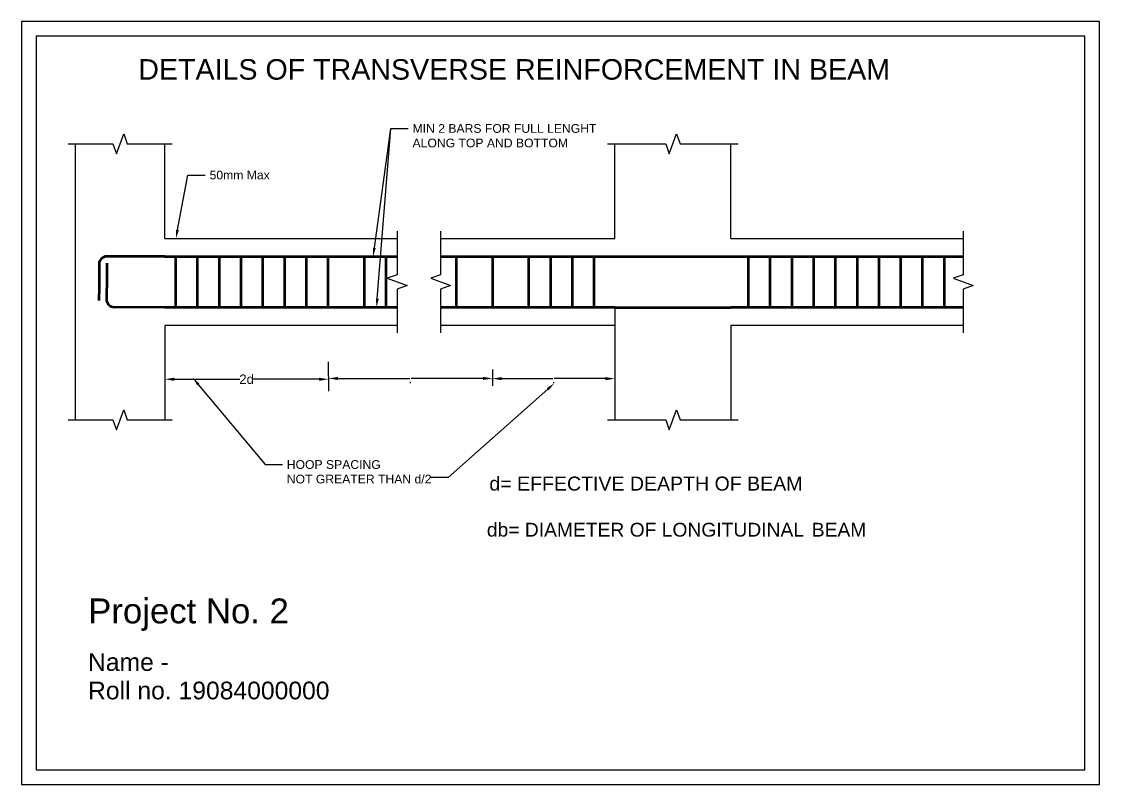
# Model space of a CAD drawing. Header units: millimetres. Extents: x 955 to 145987, y 2368 to 73967.
# Drawn here: x 24273 to 39123, y 33686 to 44186 of the extents above; entities that cross this region are included whole.
import ezdxf
from ezdxf import colors
from ezdxf.entities.mleader import LeaderData, LeaderLine
from ezdxf.math import Vec2, Vec3

# ---------------------------------------------------------------- set-up
doc = ezdxf.new("R2010")
doc.units = ezdxf.units.MM
doc.layers.add('reinfocement', color=10, linetype='Continuous', lineweight=50)
doc.styles.get("Standard").update_dxf_attribs({"font": 'arial.ttf'})
doc.dimstyles.new('beam 2', dxfattribs={"dimtxt": 130, "dimasz": 130, "dimexe": 0.18, "dimexo": 0.0625, "dimgap": 0.09, "dimtad": 0, "dimtih": 1, "dimtoh": 1, "dimdec": 4, "dimzin": 0, "dimdsep": 46, "dimtxsty": 'Standard', "dimcen": 0.09, "dimadec": 0, "dimazin": 0, "dimtfac": 1, "dimtdec": 4, "dimtofl": 0, "dimtmove": 0, "dimatfit": 3, "dimfxl": 1, "dimtolj": 1, "dimtzin": 0, "dimarcsym": 0})

# ---------------------------------------------------------------- blocks, each defined once
blk = doc.blocks.new('*D31')
at = {"color": 0, "lineweight": -2, "transparency": 16777216}
for p, q in [((28501, 39262), (28501, 39274)), ((28631, 39274), (29621, 39274)), ((30629, 39274), (29639, 39274)), ((30759, 39263), (30759, 39274))]:
    blk.add_line(p, q, dxfattribs=at)
at = {"color": 0, "transparency": 16777216}
for points in [[(28631, 39295), (28631, 39252), (28501, 39274)], [(30629, 39296), (30629, 39252), (30759, 39274)]]:
    blk.add_solid(points, dxfattribs=at)
at = {"layer": 'DEFPOINTS', "color": 0, "transparency": 16777216}
for p in [(28501, 39262), (30759, 39274), (30759, 39263)]:
    blk.add_point(p, dxfattribs=at)
at = {"color": 0, "transparency": 16777216, "insert": (29630, 39274), "char_height": 130, "attachment_point": 5}
blk.add_mtext('\\A1;.', dxfattribs=at)

msp = doc.modelspace()

# ---------------------------------------------------------------- linework, layer by layer
for p, q in [((25013.836, 42502.43046), (25013.836, 38758.89451)), ((26247.19078, 41202.43046), (26247.19078, 42502.43046)), ((32447.19078, 41202.43046), (32447.19078, 42502.43046)), ((34047.19078, 41202.43046), (34047.19078, 42502.43046)), ((26247.19078, 41202.43046), (29447.19078, 41202.43046)), ((30047.19078, 41202.43046), (32447.19078, 41202.43046)), ((34047.19078, 41202.43046), (37247.19078, 41202.43046)), ((32447.19078, 40252.36796), (32447.19078, 39271.24211)), ((29447.19078, 40002.43046), (26247.19078, 40002.43046)), ((26247.19078, 40002.43046), (26247.19078, 38702.43046)), ((26247.19078, 40002.36796), (26247.19078, 39262.41139)), ((32447.19078, 40002.43046), (30047.19078, 40002.43046)), ((32447.19078, 40002.43046), (32447.19078, 38702.43046)), ((37247.19078, 40002.43046), (34047.19078, 40002.43046)), ((34047.19078, 40002.43046), (34047.19078, 38702.43046)), ((28497.06531, 39504.32848), (28500.70266, 39097.85957)), ((30759.53478, 39395.87765), (30759.42269, 39173.89312)), ((26377.19078, 39262.59139), (27282.07637, 39262.59139)), ((28370.70266, 39262.59139), (27465.81708, 39262.59139)), ((30889.53478, 39271.42211), (31594.18342, 39271.42211)), ((32317.19078, 39271.42211), (31612.54214, 39271.42211)), ((25013.836, 38758.89451), (25013.836, 38702.43046))]:
    msp.add_line(p, q)
for points in [[(24273.30302, 33686.02357), (39123.30302, 33686.02357), (39123.30302, 44186.02357), (24273.30302, 44186.02357)], [(24473.30302, 33886.02357), (38923.30302, 33886.02357), (38923.30302, 43986.02357), (24473.30302, 43986.02357)]]:
    msp.add_lwpolyline(points, close=True)
at = {"linetype": 'Continuous'}
for points in [[(24913.836, 42502.43046), (25530.51339, 42502.43046), (25580.51339, 42365.05659), (25680.51339, 42639.80433), (25730.51339, 42502.43046), (26347.19078, 42502.43046)], [(32347.19078, 42502.43046), (33147.19078, 42502.43046), (33197.19078, 42365.05659), (33297.19078, 42639.80433), (33347.19078, 42502.43046), (34147.19078, 42502.43046)], [(29447.19078, 41302.43046), (29447.19078, 40702.43046), (29309.81691, 40652.43046), (29584.56465, 40552.43046), (29447.19078, 40502.43046), (29447.19078, 39902.43046)], [(30047.19078, 41302.43046), (30047.19078, 40702.43046), (29909.81691, 40652.43046), (30184.56465, 40552.43046), (30047.19078, 40502.43046), (30047.19078, 39902.43046)], [(37247.19078, 41302.43046), (37247.19078, 40702.43046), (37109.81691, 40652.43046), (37384.56465, 40552.43046), (37247.19078, 40502.43046), (37247.19078, 39902.43046)], [(24913.836, 38702.43046), (25530.51339, 38702.43046), (25580.51339, 38565.05659), (25680.51339, 38839.80433), (25730.51339, 38702.43046), (26347.19078, 38702.43046)], [(32347.19078, 38702.43046), (33147.19078, 38702.43046), (33197.19078, 38565.05659), (33297.19078, 38839.80433), (33347.19078, 38702.43046), (34147.19078, 38702.43046)]]:
    msp.add_lwpolyline(points, dxfattribs=at)
for points in [[(26377.19078, 39284.25806), (26377.19078, 39240.92473), (26247.19078, 39262.59139)], [(28370.70266, 39284.25806), (28370.70266, 39240.92473), (28500.70266, 39262.59139)], [(30889.53478, 39293.08877), (30889.53478, 39249.75544), (30759.53478, 39271.42211)], [(32317.19078, 39293.08877), (32317.19078, 39249.75544), (32447.19078, 39271.42211)]]:
    msp.add_solid(points)
at = {"layer": 'reinfocement', "lineweight": 60}
for p, q in [((26247.19078, 40952.43046), (25447.19078, 40952.43046)), ((26247.19078, 40952.43046), (29447.19078, 40952.43046)), ((26393.60909, 40952.43046), (26393.68134, 40252.18458)), ((26693.60909, 40952.46141), (26693.68134, 40252.21553)), ((26993.60909, 40952.49237), (26993.68134, 40252.24649)), ((27293.60909, 40952.52332), (27293.68134, 40252.27744)), ((27593.60909, 40952.55427), (27593.68134, 40252.30839)), ((27893.60908, 40952.58523), (27893.68133, 40252.33934)), ((28193.60908, 40952.61618), (28193.68133, 40252.3703)), ((28493.60908, 40952.64713), (28493.68133, 40252.40125)), ((28993.60908, 40952.69872), (28993.68133, 40252.45284)), ((29293.60908, 40952.72967), (29293.68133, 40252.48379)), ((30047.19078, 40952.43046), (32447.19078, 40952.43046)), ((30259.53478, 40952.43046), (30259.53478, 40252.43046)), ((30759.53478, 40952.43046), (30759.53478, 40252.43046)), ((31259.53478, 40952.43046), (31259.53478, 40252.43046)), ((31559.53478, 40952.43046), (31559.53478, 40252.43046)), ((31859.53478, 40952.43046), (31859.53478, 40252.43046)), ((32159.53478, 40952.43046), (32159.53478, 40252.43046)), ((32447.19078, 40952.43046), (34047.19078, 40952.43046)), ((34047.19078, 40952.43046), (37247.19078, 40952.43046)), ((34283.26632, 40952.43046), (34283.26632, 40252.43046)), ((34583.26632, 40952.43046), (34583.26632, 40252.43046)), ((34883.26632, 40952.43046), (34883.26632, 40252.43046)), ((35183.26632, 40952.43046), (35183.26632, 40252.43046)), ((35483.26632, 40952.43046), (35483.26632, 40252.43046)), ((35783.26632, 40952.43046), (35783.26632, 40252.43046)), ((36083.26632, 40952.43046), (36083.26632, 40252.43046)), ((36383.26632, 40952.43046), (36383.26632, 40252.43046)), ((36683.26632, 40952.43046), (36683.26632, 40252.43046)), ((36983.26632, 40952.43046), (36983.26632, 40252.43046)), ((26247.19078, 40252.43046), (25547.19177, 40253.60539)), ((29447.19078, 40252.43046), (26247.19078, 40252.43046)), ((32447.19078, 40252.43046), (30047.19078, 40252.43046)), ((32447.19078, 40252.43046), (34047.19078, 40252.43046)), ((37247.19078, 40252.43046), (34047.19078, 40252.43046))]:
    msp.add_line(p, q, dxfattribs=at)
for points in [[(25447.19078, 40952.43046, 0.4169247304), (25341.43762, 40846.0525, -0.0070498916), (25338.17245, 40346.06316, 22.7430392645)], [(25552.3404, 40251.55942, -0.4169247304), (25447.98561, 40359.30948, 0.0070498916), (25451.25078, 40859.29882, -22.7430392645)]]:
    msp.add_lwpolyline(points, format="xyb", dxfattribs=at)

# ---------------------------------------------------------------- texts
for s, height, p in [('Project No. 2', 342.4781984, (25191.64017, 35902.84834)), ('Name - ', 243.425763, (25188.76547, 35248.34724)), ('Roll no. 19084000000', 243.4257632, (25188.76547, 34857.30517))]:
    msp.add_text(s, height=height).set_placement(p)
at = {"attachment_point": 1}
for s, width, gutter_width, heights, insert, char_height in [('DETAILS OF TRANSVERSE REINFORCEMENT IN BEAM', 10984.7482281, 1410.60329, [74.77607], (25881.67833, 43669.02903), 282.1206577), ('d= EFFECTIVE DEAPTH OF BEAM', 4475.436807, 963.19059, [239.82602], (30718.27698, 37923.07752), 192.6381175)]:
    msp.add_mtext_dynamic_manual_height_columns(s, width=width, gutter_width=gutter_width, heights=heights, dxfattribs=dict(at, insert=insert, char_height=char_height))
at = {"char_height": 130, "attachment_point": 5}
for s, insert in [('\\A1;2d', (27373.94672, 39262.59139)), ('\\A1;.', (31603.36278, 39271.42211))]:
    msp.add_mtext(s, dxfattribs=dict(at, insert=insert))
at = {"width": 4411.070677, "attachment_point": 1}
for s, insert, char_height in [('db= DIAMETER OF LONGITUDINAL ', (30683.56351, 37286.94904), 189.8675789), ('BEAM', (35159.84507, 37286.94904), 189.867579)]:
    msp.add_mtext(s, dxfattribs=dict(at, insert=insert, char_height=char_height))

# ---------------------------------------------------------------- dimensions: what is measured, and where the dimension line sits
dim = msp.add_aligned_dim(p1=(28500.70266, 39262.41139), p2=(30759.4255, 39262.97139), distance=11.15762, text='.', dimstyle='beam 2')
dim.commit()
dim.dimension.update_dxf_attribs({"geometry": '*D31', "text_midpoint": (29630.06131, 39273.84901)})

# ---------------------------------------------------------------- leaders
ml = msp.add_multileader_mtext('Standard')
ml.set_content('MIN 2 BARS FOR FULL LENGHT\\PALONG TOP AND BOTTOM', color=256)
ml.set_leader_properties()
ml.build(insert=Vec2(0, 0))
ml.multileader.update_dxf_attribs({"arrow_head_size": 120, "scale": 30})
ctx = ml.context
ctx.base_point, ctx.scale, ctx.char_height, ctx.arrow_head_size, ctx.landing_gap_size, ctx.plane_origin = Vec3(29599.95802, 42713.95316), 30, 120, 120, 60, Vec3(29117.30491, 40952.69872)
notes = []
notes.append((ctx, [(0, (1, 1, 0), (29359.95802, 42713.95316), (1, 0), 240, [(0, [(29117.30491, 40952.69872)], 0, [])])]))
ctx.mtext.insert, ctx.mtext.flow_direction = Vec3(29659.95802, 42774.97636), 5
ml = msp.add_multileader_mtext('Standard')
ml.set_content('', color=256)
ml.set_leader_properties()
ml.build(insert=Vec2(0, 0))
ml.multileader.update_dxf_attribs({"arrow_head_size": 120, "scale": 30})
ctx = ml.context
ctx.base_point, ctx.scale, ctx.char_height, ctx.arrow_head_size, ctx.landing_gap_size, ctx.plane_origin = Vec3(29599.95802, 42713.95316), 30, 120, 120, 60, Vec3(29164.26162, 40252.45284)
notes.append((ctx, [(0, (1, 1, 0), (29359.95802, 42713.95316), (1, 0), 240, [(0, [(29164.26162, 40252.45284)], 0, [])])]))
ctx.mtext.insert, ctx.mtext.flow_direction = Vec3(29659.95802, 42773.95316), 5
ml = msp.add_multileader_mtext('Standard')
ml.set_content('50mm Max', color=256)
ml.set_leader_properties()
ml.build(insert=Vec2(0, 0))
ml.multileader.update_dxf_attribs({"arrow_head_size": 120, "scale": 30})
ctx = ml.context
ctx.base_point, ctx.scale, ctx.char_height, ctx.arrow_head_size, ctx.landing_gap_size, ctx.plane_origin = Vec3(26803.72884, 42072.8648), 30, 120, 120, 60, Vec3(26400.7555, 41202.43046)
notes.append((ctx, [(0, (1, 1, 0), (26563.72884, 42072.8648), (1, 0), 240, [(0, [(26400.7555, 41202.43046)], 0, [])])]))
ctx.mtext.insert, ctx.mtext.flow_direction = Vec3(26863.72884, 42133.88799), 5
ml = msp.add_multileader_mtext('Standard')
ml.set_content('HOOP SPACING\\PNOT GREATER THAN d/2', color=256)
ml.set_leader_properties()
ml.build(insert=Vec2(0, 0))
ml.multileader.update_dxf_attribs({"arrow_head_size": 120, "scale": 30})
ctx = ml.context
ctx.base_point, ctx.scale, ctx.char_height, ctx.arrow_head_size, ctx.landing_gap_size, ctx.plane_origin = Vec3(27867.22833, 38088.27341), 30, 120, 120, 60, Vec3(26630.95595, 39284.25806)
notes.append((ctx, [(0, (1, 1, 0), (27627.22833, 38088.27341), (1, 0), 240, [(0, [(26630.95595, 39284.25806)], 0, [])])]))
ctx.mtext.insert, ctx.mtext.flow_direction = Vec3(27927.22833, 38149.2966), 5
ml = msp.add_multileader_mtext('Standard')
ml.set_content('', color=256)
ml.set_leader_properties()
ml.build(insert=Vec2(0, 0))
ml.multileader.update_dxf_attribs({"arrow_head_size": 120, "scale": 30})
ctx = ml.context
ctx.base_point, ctx.scale, ctx.char_height, ctx.arrow_head_size, ctx.landing_gap_size, ctx.plane_origin = Vec3(29792.02712, 37911.06946), 30, 120, 120, 60, Vec3(31612.45214, 39206.42211)
ctx.text_align_type = 2
notes.append((ctx, [(0, (1, 1, 0), (30152.02712, 37911.06946), (-1, 0), 240, [(0, [(31612.45214, 39206.42211)], 0, [])])]))
ctx.mtext.insert, ctx.mtext.alignment, ctx.mtext.flow_direction = Vec3(29852.02712, 37971.06946), 3, 5
for ctx, leaders in notes:
    for number, flags, end, landing, length, lines in leaders:
        leader = LeaderData()
        leader.index, (leader.has_last_leader_line, leader.has_dogleg_vector, leader.attachment_direction) = number, flags
        leader.last_leader_point, leader.dogleg_vector, leader.dogleg_length = Vec3(end), Vec3(landing), length
        for number, points, colour, breaks in lines:
            line = LeaderLine()
            line.index, line.vertices, line.color, line.breaks = number, Vec3.list(points), colors.encode_raw_color(colour), breaks
            leader.lines.append(line)
        ctx.leaders.append(leader)

doc.saveas('drawing.dxf')
